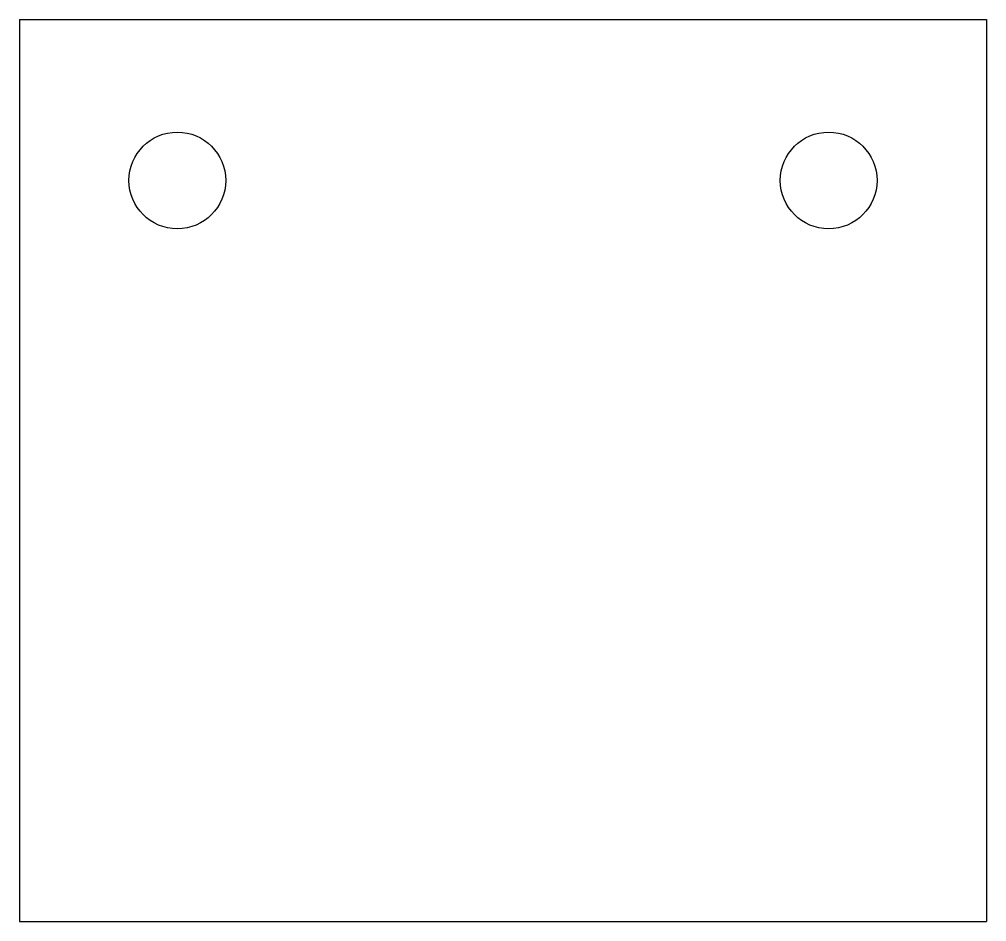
# Model space of a CAD drawing. Extents: x -15 to 15, y -14 to 14.
import ezdxf

# ---------------------------------------------------------------- set-up
doc = ezdxf.new("R2010")
doc.units = 0
doc.layers.add('VISIBLE', color=7, linetype='CONTINUOUS')

msp = doc.modelspace()

# ---------------------------------------------------------------- linework, layer by layer
at = {"layer": 'VISIBLE'}
for p, q in [((-15, 14), (15, 14)), ((-15, 14), (-15, -14)), ((15, 14), (15, -14)), ((-15, -14), (15, -14))]:
    msp.add_line(p, q, dxfattribs=at)
for centre in [(-10.1, 9), (10.1, 9)]:
    msp.add_circle(centre, 1.5, dxfattribs=at)

doc.saveas('drawing.dxf')
